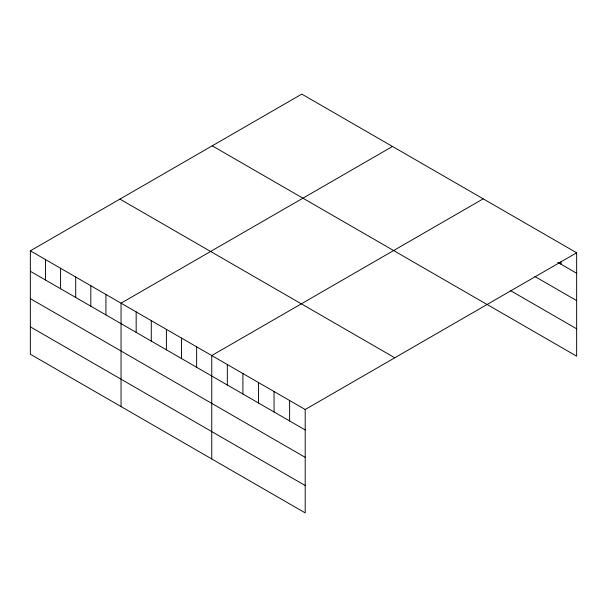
<?xml version="1.0" encoding="UTF-8"?>
<svg xmlns="http://www.w3.org/2000/svg" width="607" height="607" viewBox="0 0 607 607"><rect width="100%" height="100%" fill="white"/><g stroke="black" fill="none" stroke-linecap="round" stroke-linejoin="round"><path stroke-width="0.91" d="M576.65 252.785L305.2 409.505L305.2 512.9L30.35 354.215L30.35 250.82L301.8 94.1L576.65 252.785L576.65 356.18L487.3 304.593M392.501 146.462L121.051 303.181L121.051 406.584M483.202 198.83L211.752 355.55L211.752 458.945M557.795 262.361L576.65 273.241M534.843 276.473L576.65 300.617M510.252 290.48L576.65 328.812M212.222 145.817L487.072 304.502M119.928 199.104L394.778 357.789M30.35 250.82L305.2 409.505M30.35 271.283L305.2 429.961M30.35 298.652L305.2 457.337M30.35 326.847L305.2 485.532M561.073 261.465L561.073 264.25M289.63 400.514L289.63 420.97M274.053 391.515L274.053 411.978M258.476 382.524L258.476 402.987M242.899 373.533L242.899 393.996M227.329 364.541L227.329 385.005M196.638 346.825L196.638 367.281M181.516 338.091L181.516 358.555M166.401 329.366L166.401 349.829M151.287 320.64L151.287 341.104M136.165 311.915L136.165 332.37M105.937 294.456L105.937 314.919M90.815 285.73L90.815 306.194M75.7 277.004L75.7 297.46M60.586 268.271L60.586 288.735M45.464 259.546L45.464 280.009"/></g></svg>
